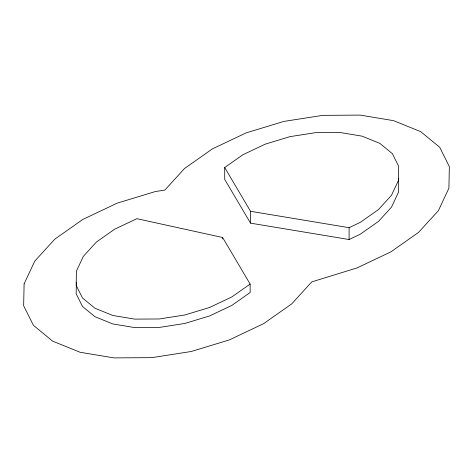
<?xml version="1.0" encoding="UTF-8"?>
<svg xmlns="http://www.w3.org/2000/svg" width="473" height="473" viewBox="0 0 473 473"><rect width="100%" height="100%" fill="white"/><g stroke="black" fill="none" stroke-linecap="round" stroke-linejoin="round"><path stroke-width="0.71" d="M76.384 282.387L76.147 293.745L82.473 306.421L94.978 316.721L112.822 323.946L134.781 327.594L159.36 327.422L184.89 323.443L209.622 315.923L231.882 305.381L250.14 292.533L250.14 284.072L222.629 237.505L136.874 218.68L114.62 229.222L96.362 242.07L83.337 256.348L76.443 271.088L76.147 285.278L82.473 297.96L94.978 308.26L112.822 315.479L134.781 319.127L159.36 318.962L184.89 314.977L209.622 307.462L231.882 296.92L250.14 284.072M398.692 178.191L398.396 192.387L391.508 207.121L378.483 221.405L360.225 234.253L349.098 239.527L250.548 223.15L224.705 179.403L224.705 167.554L242.962 154.706L265.217 144.164L289.955 136.644L315.485 132.665L340.063 132.493L362.022 136.147L379.866 143.366L392.371 153.666L398.692 166.342L398.396 180.538L391.508 195.278L378.483 209.557L360.225 222.405L349.098 227.679L250.548 211.301L224.705 167.554M349.098 227.679L349.098 239.527M250.548 211.301L250.548 223.15M222.629 237.505L222.629 238.918M24.105 283.889L23.65 305.753L33.388 325.282L52.657 341.157L80.15 352.279L113.981 357.901L151.851 357.641L191.181 351.51L229.293 339.927L263.579 323.686L291.711 303.885L311.772 281.884L356.944 267.954L390.81 251.914L418.599 232.361L438.412 210.627L448.901 188.201L449.35 166.608L439.73 147.316L420.698 131.636L393.548 120.65L360.13 115.099L322.728 115.359L283.883 121.413L246.244 132.854L212.377 148.894L184.588 168.447L164.882 190.063L155.315 191.553L117.209 203.136L82.917 219.383L54.785 239.178L34.724 261.179L24.105 283.889"/></g></svg>
